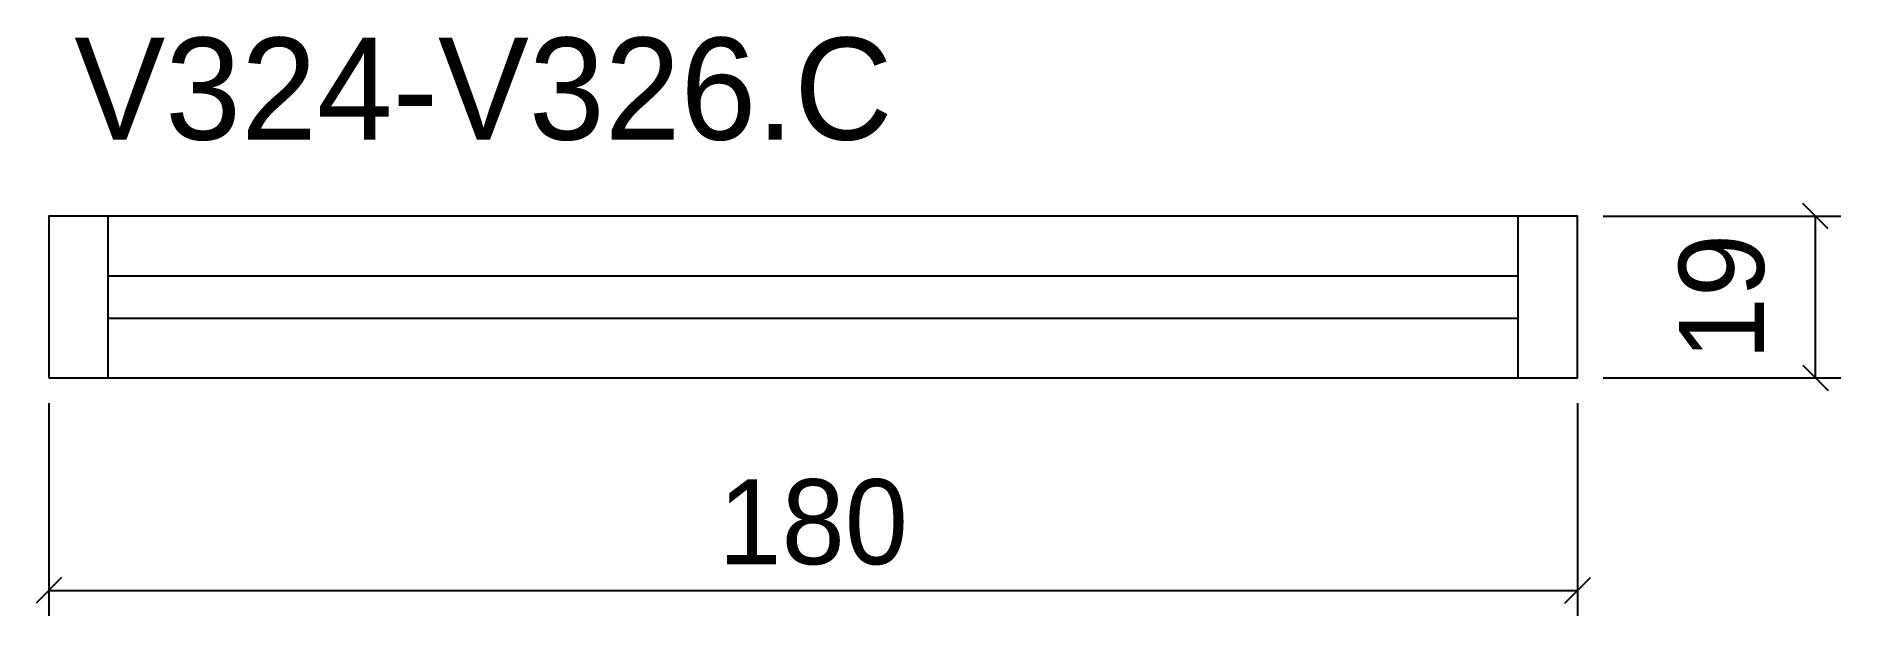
# Model space of a CAD drawing. Extents: x -2 to 211, y -47 to 21.
import ezdxf

# ---------------------------------------------------------------- set-up
doc = ezdxf.new("R2010")
doc.units = 0
for name, color, linetype in [('COTA', 241, 'Continuous'), ('NOMENCLATURA', 7, 'Continuous'), ('Painéis', 200, 'Continuous'), ('SARR_2.2x7', 40, 'Continuous')]:
    doc.layers.add(name, color=color, linetype=linetype)
doc.dimstyles.new('PAINEL', dxfattribs={"dimtxt": 10, "dimasz": 3, "dimexe": 3, "dimexo": 3, "dimgap": 3, "dimtad": 1, "dimblk": 'OBLIQUE', "dimblk1": 'OBLIQUE', "dimcen": 2.5, "dimclrd": 4, "dimclre": 4, "dimclrt": 240, "dimazin": 3, "dimtfac": 1, "dimtmove": 0, "dimatfit": 3})

# ---------------------------------------------------------------- blocks, each defined once
blk = doc.blocks.new('_OBLIQUE')
at = {"color": 0, "linetype": 'BYBLOCK'}
blk.add_line((-0.5, -0.5), (0.5, 0.5), dxfattribs=at)

msp = doc.modelspace()

# ---------------------------------------------------------------- linework, layer by layer
at = {"layer": 'Painéis'}
msp.add_lwpolyline([(0, -19), (180, -19), (180, 0), (0, 0)], close=True, dxfattribs=at)
at = {"layer": 'SARR_2.2x7'}
for p, q in [((7, -19), (7, 0)), ((173, -19), (173, 0)), ((7, -7), (173, -7)), ((7, -12), (173, -12))]:
    msp.add_line(p, q, dxfattribs=at)

# ---------------------------------------------------------------- texts
at = {"layer": 'NOMENCLATURA'}
msp.add_text('V324-V326.C', height=12, dxfattribs=at).set_placement((3, 9))

# ---------------------------------------------------------------- dimensions: what is measured, and where the dimension line sits
at = {"layer": 'COTA'}
msp.add_linear_dim(base=(208, -19), p1=(180, -19), p2=(180, 0), angle=90, dimstyle='PAINEL', dxfattribs=at).render()
msp.add_linear_dim(base=(0, -44), p1=(0, -19), p2=(180, -19), dimstyle='PAINEL', dxfattribs=at).render()

doc.saveas('drawing.dxf')
